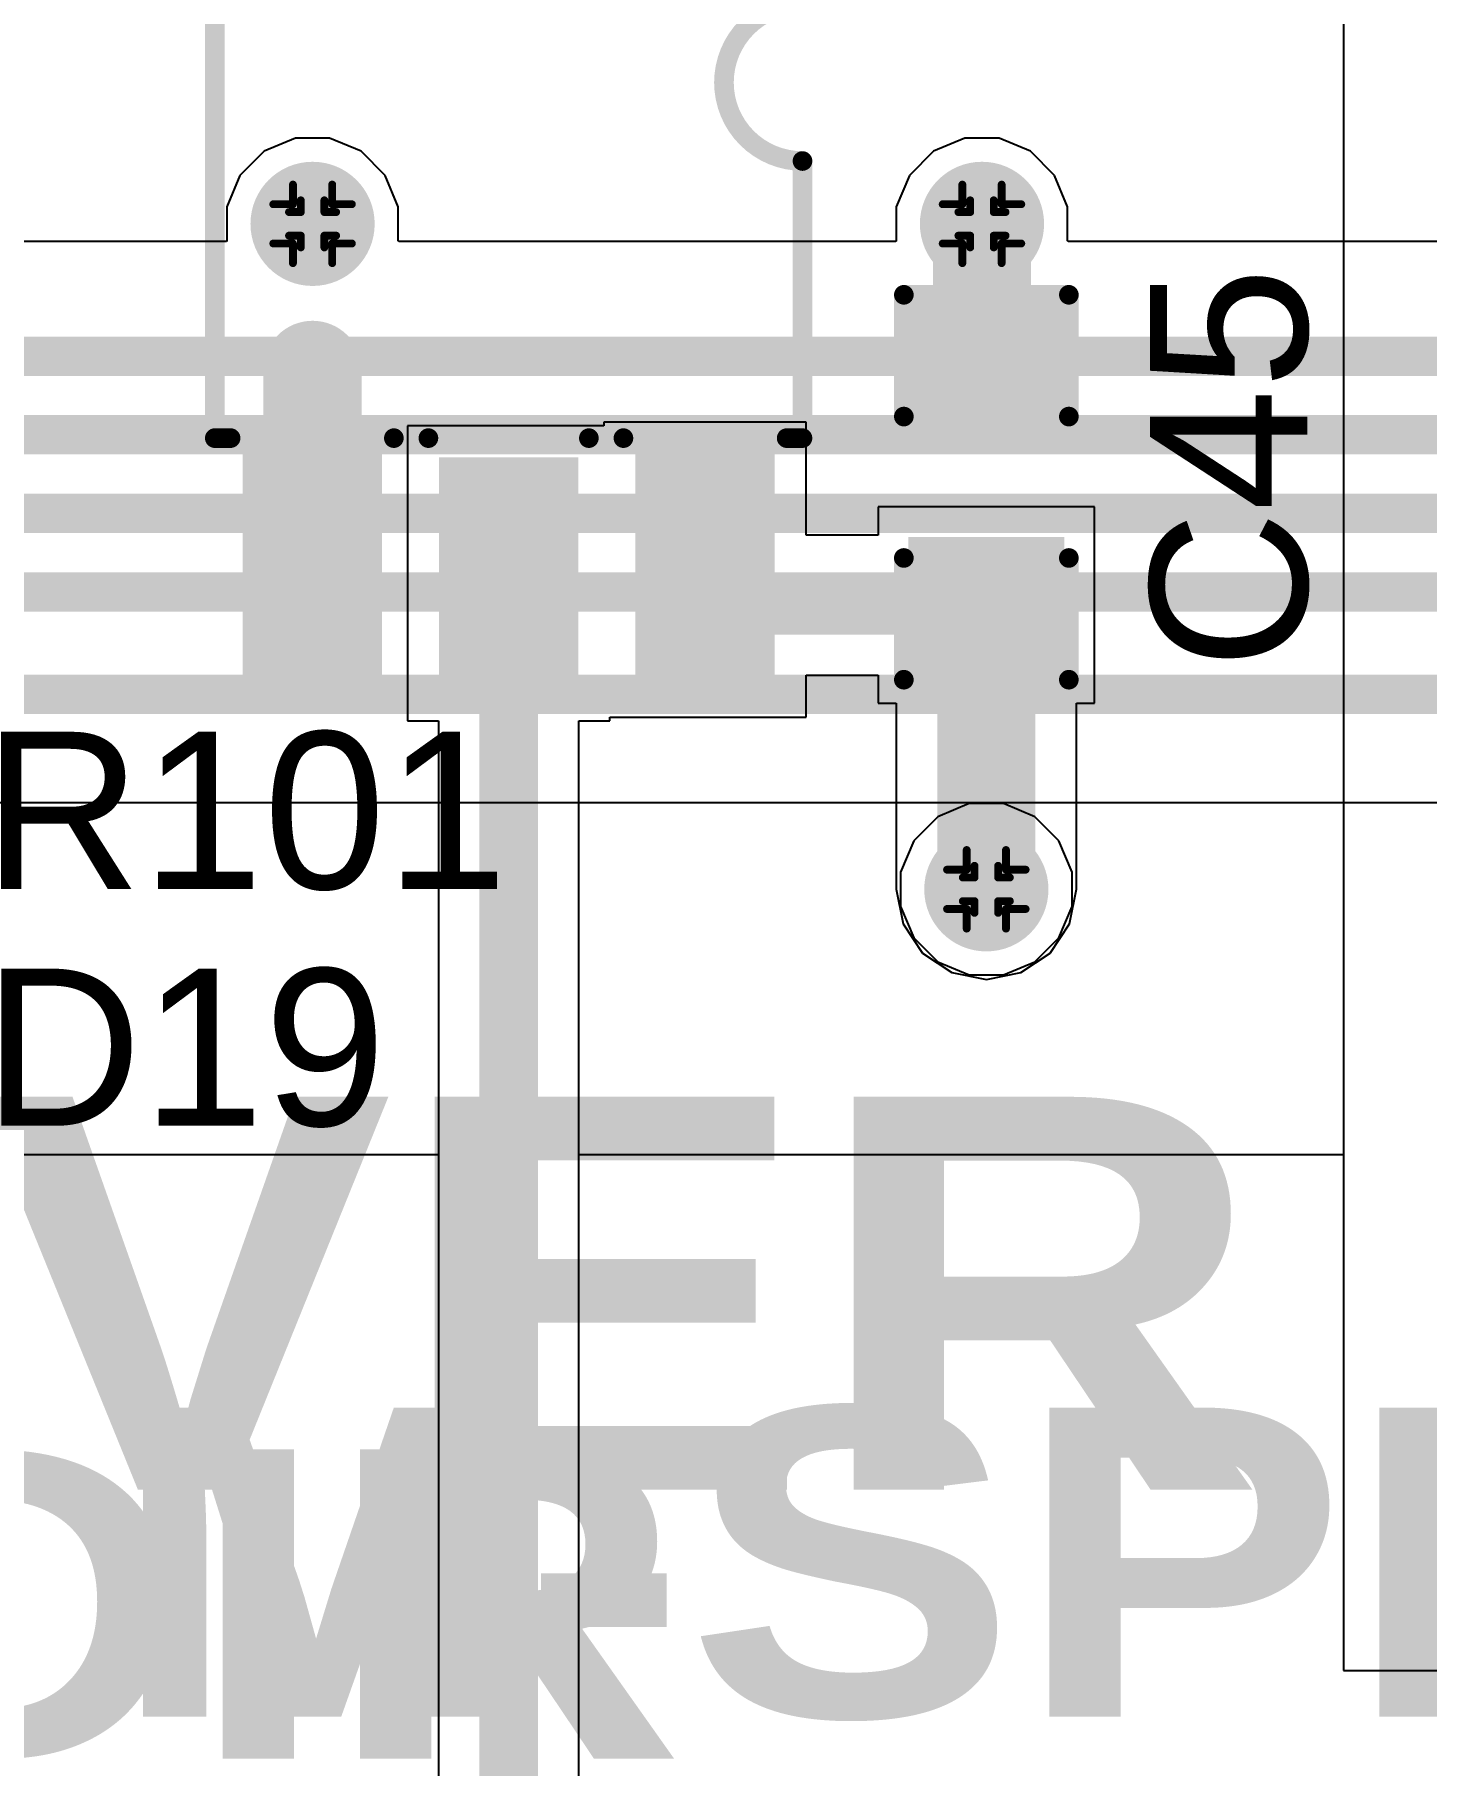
# Model space of a CAD drawing. Header units: inches. Extents: x -3 to 5259, y -3 to 5282.
# Drawn here: x 106.96 to 115.95, y 7.91 to 19.11 of the extents above; entities that cross this region are included whole.
import ezdxf

# ---------------------------------------------------------------- set-up
doc = ezdxf.new("R2010")
doc.units = ezdxf.units.IN
for name, color, linetype in [('Bottom Layer', 5, 'Continuous'), ('Bottom Solder', 6, 'Continuous'), ('Drill Drawing', 1, 'Continuous'), ('Layer 1', 16, 'Continuous'), ('Layer 2', 76, 'Continuous'), ('Top Layer', 1, 'Continuous'), ('Top Overlay', 2, 'Continuous'), ('Top Paste', 8, 'Continuous'), ('Top Solder', 216, 'Continuous'), ('Via Holes', 16, 'Continuous')]:
    doc.layers.add(name, color=color, linetype=linetype)
doc.styles.add('Arial', font='', dxfattribs={"height": 0.2})
doc.styles.add('Arial Black_Bold', font='', dxfattribs={"height": 0.2})
doc.styles.get('Arial').set_extended_font_data('Arial')
doc.styles.get('Arial Black_Bold').set_extended_font_data('Arial Black', bold=True)

# ---------------------------------------------------------------- blocks, each defined once
blk = doc.blocks.new('C___0603_1')
at = {"layer": 'Top Layer'}
for points in [[(-0.3809999999999999, 0.4445), (-0.3809999999999999, -0.4445), (-1.143, -0.4445), (-1.143, 0.4445)], [(1.143, 0.4445), (1.143, -0.4445), (0.3809999999999999, -0.4445), (0.3809999999999999, 0.4445)]]:
    blk.add_hatch(color=1, dxfattribs=at).paths.add_polyline_path(points)
at = {"layer": 'Top Paste'}
for points in [[(-0.3809999999999999, 0.4445), (-0.3809999999999999, -0.4445), (-1.143, -0.4445), (-1.143, 0.4445)], [(1.143, 0.4445), (1.143, -0.4445), (0.3809999999999999, -0.4445), (0.3809999999999999, 0.4445)]]:
    blk.add_hatch(color=8, dxfattribs=at).paths.add_polyline_path(points)
at = {"layer": 'Top Solder'}
for points in [[(-0.3210001199999999, 0.50449988), (-0.3210001199999999, -0.50449988), (-1.20299988, -0.50449988), (-1.20299988, 0.50449988)], [(1.20299988, 0.50449988), (1.20299988, -0.50449988), (0.3210001199999999, -0.50449988), (0.3210001199999999, 0.50449988)]]:
    blk.add_hatch(color=216, dxfattribs=at).paths.add_polyline_path(points)
at = {"layer": 'Top Overlay'}
for points in [[(-1.2446, 0.5334, 0.127, 0.127, 0), (-0.4571999999999999, 0.5334, 0.127, 0.127, 0)], [(-1.2446, 0.5334, 0.127, 0.127, 0), (-1.2446, -0.5334, 0.127, 0.127, 0)], [(0.4571999999999999, 0.5334, 0.127, 0.127, 0), (1.2446, 0.5334, 0.127, 0.127, 0)], [(1.2446, 0.5334, 0.127, 0.127, 0), (1.2446, -0.5334, 0.127, 0.127, 0)], [(-1.2446, -0.5334, 0.127, 0.127, 0), (-0.4571999999999999, -0.5334, 0.127, 0.127, 0)], [(0.4571999999999999, -0.5334, 0.127, 0.127, 0), (1.2446, -0.5334, 0.127, 0.127, 0)]]:
    blk.add_lwpolyline(points, format="xyseb", dxfattribs=at)
for points in [[(-1.27635, 0.5334, 0.0635, 0.0635, 1), (-1.21285, 0.5334, 0.0635, 0.0635, 1)], [(-1.27635, 0.5334, 0.0635, 0.0635, 1), (-1.21285, 0.5334, 0.0635, 0.0635, 1)], [(-0.4889499999999999, 0.5334, 0.0635, 0.0635, 1), (-0.42545, 0.5334, 0.0635, 0.0635, 1)], [(0.42545, 0.5334, 0.0635, 0.0635, 1), (0.4889499999999999, 0.5334, 0.0635, 0.0635, 1)], [(1.21285, 0.5334, 0.0635, 0.0635, 1), (1.27635, 0.5334, 0.0635, 0.0635, 1)], [(1.21285, 0.5334, 0.0635, 0.0635, 1), (1.27635, 0.5334, 0.0635, 0.0635, 1)], [(-1.27635, -0.5334, 0.0635, 0.0635, 1), (-1.21285, -0.5334, 0.0635, 0.0635, 1)], [(-1.27635, -0.5334, 0.0635, 0.0635, 1), (-1.21285, -0.5334, 0.0635, 0.0635, 1)], [(-0.4889499999999999, -0.5334, 0.0635, 0.0635, 1), (-0.42545, -0.5334, 0.0635, 0.0635, 1)], [(0.42545, -0.5334, 0.0635, 0.0635, 1), (0.4889499999999999, -0.5334, 0.0635, 0.0635, 1)], [(1.21285, -0.5334, 0.0635, 0.0635, 1), (1.27635, -0.5334, 0.0635, 0.0635, 1)], [(1.21285, -0.5334, 0.0635, 0.0635, 1), (1.27635, -0.5334, 0.0635, 0.0635, 1)]]:
    blk.add_lwpolyline(points, format="xyseb", close=True, dxfattribs=at)
blk = doc.blocks.new('SO_5_15')
at = {"layer": 'Top Layer'}
for points in [[(-3.84985641, 0.8699995299999999), (-3.84985641, 1.67000047), (-2.44985667, 1.67000047), (-2.44985667, 0.8699995300000001)], [(2.44985667, 0.8699995299999999), (2.44985667, 1.67000047), (3.84985641, 1.67000047), (3.84985641, 0.8699995300000001)], [(2.47499759, -0.4000004700000002), (2.47499759, 0.4000004699999998), (3.87499733, 0.4000004700000002), (3.87499733, -0.4000004699999998)], [(-3.87499987, -1.67000047), (-3.87499987, -0.8699995300000001), (-2.47500013, -0.8699995299999999), (-2.47500013, -1.67000047)], [(2.44985667, -1.67000047), (2.44985667, -0.8699995300000001), (3.84985641, -0.8699995299999999), (3.84985641, -1.67000047)]]:
    blk.add_hatch(color=1, dxfattribs=at).paths.add_polyline_path(points)
at = {"layer": 'Top Paste'}
for points in [[(-3.84985641, 0.8699995299999999), (-3.84985641, 1.67000047), (-2.44985667, 1.67000047), (-2.44985667, 0.8699995300000001)], [(2.44985667, 0.8699995299999999), (2.44985667, 1.67000047), (3.84985641, 1.67000047), (3.84985641, 0.8699995300000001)], [(2.47499759, -0.4000004700000002), (2.47499759, 0.4000004699999998), (3.87499733, 0.4000004700000002), (3.87499733, -0.4000004699999998)], [(-3.87499987, -1.67000047), (-3.87499987, -0.8699995300000001), (-2.47500013, -0.8699995299999999), (-2.47500013, -1.67000047)], [(2.44985667, -1.67000047), (2.44985667, -0.8699995300000001), (3.84985641, -0.8699995299999999), (3.84985641, -1.67000047)]]:
    blk.add_hatch(color=8, dxfattribs=at).paths.add_polyline_path(points)
at = {"layer": 'Top Solder'}
for points in [[(-3.900656409999999, 0.8191995299999998), (-3.900656409999999, 1.72080047), (-2.39905667, 1.72080047), (-2.39905667, 0.8191995300000001)], [(2.39905667, 0.8191995299999998), (2.39905667, 1.72080047), (3.900656409999999, 1.72080047), (3.900656409999999, 0.8191995300000001)], [(2.42419759, -0.4508004700000001), (2.42419759, 0.4508004699999998), (3.92579733, 0.4508004700000001), (3.92579733, -0.4508004699999998)], [(-3.92579987, -1.72080047), (-3.92579987, -0.8191995300000001), (-2.42420013, -0.8191995299999998), (-2.42420013, -1.72080047)], [(2.39905667, -1.72080047), (2.39905667, -0.8191995300000001), (3.900656409999999, -0.8191995299999998), (3.900656409999999, -1.72080047)]]:
    blk.add_hatch(color=216, dxfattribs=at).paths.add_polyline_path(points)
at = {"layer": 'Top Overlay'}
for points in [[(-2.29997, 1.797685, 0.127, 0.127, 0), (-2.29997, 1.8998692, 0.127, 0.127, 0)], [(-0.5079745999999999, 1.8998692, 0.127, 0.127, 0), (-2.29997, 1.8998692, 0.127, 0.127, 0)], [(0.508, 1.8998692, 0.127, 0.127, -1), (-0.507746, 1.8998184, 0.127, 0.127, 0)], [(2.2999954, 1.8998692, 0.127, 0.127, 0), (0.5080254, 1.8998692, 0.127, 0.127, 0)], [(2.2999954, 1.797685, 0.127, 0.127, 0), (2.2999954, 1.8998692, 0.127, 0.127, 0)], [(2.2999954, 1.797812, 0.127, 0.127, 0), (2.2999954, 1.8998692, 0.127, 0.127, 0)], [(-3.988054, 1.2954, 0.127, 0.127, 0), (-4.115054, 1.4224, 0.127, 0.127, 0)], [(-4.115054, 1.1684, 0.127, 0.127, 0), (-4.115054, 1.4224, 0.127, 0.127, 0)], [(-4.115054, 1.1684, 0.127, 0.127, 0), (-3.988054, 1.2954, 0.127, 0.127, 0)], [(-2.29997, -0.7421371999999999, 0.127, 0.127, 0), (-2.29997, 0.7421118, 0.127, 0.127, 0)], [(2.2999954, 0.5186426, 0.127, 0.127, 0), (2.2999954, 0.742188, 0.127, 0.127, 0)], [(2.2999954, -0.742188, 0.127, 0.127, 0), (2.2999954, -0.5188965999999999, 0.127, 0.127, 0)], [(-2.29997, -1.9000724, 0.127, 0.127, 0), (-2.29997, -1.798066, 0.127, 0.127, 0)], [(2.2999954, -1.9000724, 0.127, 0.127, 0), (2.2999954, -1.7978882, 0.127, 0.127, 0)], [(2.2999954, -1.9000724, 0.127, 0.127, 0), (-2.29997, -1.9000724, 0.127, 0.127, 0)]]:
    blk.add_lwpolyline(points, format="xyseb", dxfattribs=at)
for points in [[(-2.33172, 1.8998692, 0.0635, 0.0635, 1), (-2.26822, 1.8998692, 0.0635, 0.0635, 1)], [(-2.33172, 1.8998692, 0.0635, 0.0635, 1), (-2.26822, 1.8998692, 0.0635, 0.0635, 1)], [(-0.5397246, 1.8998692, 0.0635, 0.0635, 1), (-0.4762245999999999, 1.8998692, 0.0635, 0.0635, 1)], [(-0.539496, 1.8998184, 0.0635, 0.0635, 1), (-0.475996, 1.8998184, 0.0635, 0.0635, 1)], [(0.47625, 1.8998692, 0.0635, 0.0635, 1), (0.5397500000000001, 1.8998692, 0.0635, 0.0635, 1)], [(0.4762754, 1.8998692, 0.0635, 0.0635, 1), (0.5397753999999999, 1.8998692, 0.0635, 0.0635, 1)], [(2.2682454, 1.8998692, 0.0635, 0.0635, 1), (2.3317454, 1.8998692, 0.0635, 0.0635, 1)], [(2.2682454, 1.8998692, 0.0635, 0.0635, 1), (2.3317454, 1.8998692, 0.0635, 0.0635, 1)], [(2.2682454, 1.8998692, 0.0635, 0.0635, 1), (2.3317454, 1.8998692, 0.0635, 0.0635, 1)], [(-2.33172, 1.797685, 0.0635, 0.0635, 1), (-2.26822, 1.797685, 0.0635, 0.0635, 1)], [(2.2682454, 1.797812, 0.0635, 0.0635, 1), (2.3317454, 1.797812, 0.0635, 0.0635, 1)], [(2.2682454, 1.797685, 0.0635, 0.0635, 1), (2.3317454, 1.797685, 0.0635, 0.0635, 1)], [(-4.146803999999999, 1.4224, 0.0635, 0.0635, 1), (-4.083303999999999, 1.4224, 0.0635, 0.0635, 1)], [(-4.146803999999999, 1.4224, 0.0635, 0.0635, 1), (-4.083303999999999, 1.4224, 0.0635, 0.0635, 1)], [(-4.019804, 1.2954, 0.0635, 0.0635, 1), (-3.956304, 1.2954, 0.0635, 0.0635, 1)], [(-4.019804, 1.2954, 0.0635, 0.0635, 1), (-3.956304, 1.2954, 0.0635, 0.0635, 1)], [(-4.146803999999999, 1.1684, 0.0635, 0.0635, 1), (-4.083303999999999, 1.1684, 0.0635, 0.0635, 1)], [(-4.146803999999999, 1.1684, 0.0635, 0.0635, 1), (-4.083303999999999, 1.1684, 0.0635, 0.0635, 1)], [(-2.33172, 0.7421118, 0.0635, 0.0635, 1), (-2.26822, 0.7421118, 0.0635, 0.0635, 1)], [(2.2682454, 0.742188, 0.0635, 0.0635, 1), (2.3317454, 0.742188, 0.0635, 0.0635, 1)], [(2.2682454, 0.5186426, 0.0635, 0.0635, 1), (2.3317454, 0.5186426, 0.0635, 0.0635, 1)], [(2.2682454, -0.5188965999999999, 0.0635, 0.0635, 1), (2.3317454, -0.5188965999999999, 0.0635, 0.0635, 1)], [(-2.33172, -0.7421371999999999, 0.0635, 0.0635, 1), (-2.26822, -0.7421371999999999, 0.0635, 0.0635, 1)], [(2.2682454, -0.742188, 0.0635, 0.0635, 1), (2.3317454, -0.742188, 0.0635, 0.0635, 1)], [(-2.33172, -1.798066, 0.0635, 0.0635, 1), (-2.26822, -1.798066, 0.0635, 0.0635, 1)], [(2.2682454, -1.7978882, 0.0635, 0.0635, 1), (2.3317454, -1.7978882, 0.0635, 0.0635, 1)], [(-2.33172, -1.9000724, 0.0635, 0.0635, 1), (-2.26822, -1.9000724, 0.0635, 0.0635, 1)], [(-2.33172, -1.9000724, 0.0635, 0.0635, 1), (-2.26822, -1.9000724, 0.0635, 0.0635, 1)], [(2.2682454, -1.9000724, 0.0635, 0.0635, 1), (2.3317454, -1.9000724, 0.0635, 0.0635, 1)], [(2.2682454, -1.9000724, 0.0635, 0.0635, 1), (2.3317454, -1.9000724, 0.0635, 0.0635, 1)]]:
    blk.add_lwpolyline(points, format="xyseb", close=True, dxfattribs=at)

msp = doc.modelspace()

# ---------------------------------------------------------------- hatches: boundary and pattern name
at = {"layer": 'Bottom Layer'}
h = msp.add_hatch(color=5, dxfattribs=at)
edge = h.paths.add_edge_path()
edge.add_arc((108.7525257, 17.8816), 0.2999994, 0, 360)
h = msp.add_hatch(color=5, dxfattribs=at)
edge = h.paths.add_edge_path()
edge.add_arc((113.0808, 17.8816), 0.2999994, 0, 360)
h = msp.add_hatch(color=5, dxfattribs=at)
edge = h.paths.add_edge_path()
edge.add_arc((113.1089559, 13.57794338), 0.2999994, 0, 360)
at = {"layer": 'Bottom Solder'}
h = msp.add_hatch(color=6, dxfattribs=at)
edge = h.paths.add_edge_path()
edge.add_arc((108.7525257, 17.8816), 0.4015993999999999, 0, 360)
h = msp.add_hatch(color=6, dxfattribs=at)
edge = h.paths.add_edge_path()
edge.add_arc((113.0808, 17.8816), 0.4015993999999999, 0, 360)
h = msp.add_hatch(color=6, dxfattribs=at)
edge = h.paths.add_edge_path()
edge.add_arc((113.1089559, 13.57794338), 0.4015993999999999, 0, 360)
at = {"layer": 'Layer 1'}
h = msp.add_hatch(color=16, dxfattribs=at)
edge = h.paths.add_edge_path()
edge.add_arc((108.7525257, 17.8816), 0.2999994, 0, 360)
h = msp.add_hatch(color=16, dxfattribs=at)
edge = h.paths.add_edge_path()
edge.add_arc((113.0808, 17.8816), 0.2999994, 0, 360)
h = msp.add_hatch(color=16, dxfattribs=at)
edge = h.paths.add_edge_path()
edge.add_arc((113.1089559, 13.57794338), 0.2999994, 0, 360)
at = {"layer": 'Layer 2'}
h = msp.add_hatch(color=76, dxfattribs=at)
edge = h.paths.add_edge_path()
edge.add_arc((108.7525257, 17.8816), 0.2999994, 0, 360)
h = msp.add_hatch(color=76, dxfattribs=at)
edge = h.paths.add_edge_path()
edge.add_arc((113.0808, 17.8816), 0.2999994, 0, 360)
h = msp.add_hatch(color=76, dxfattribs=at)
edge = h.paths.add_edge_path()
edge.add_arc((113.1089559, 13.57794338), 0.2999994, 0, 360)
at = {"layer": 'Top Layer'}
h = msp.add_hatch(color=1, dxfattribs=at)
edge = h.paths.add_edge_path()
edge.add_arc((108.7525257, 17.8816), 0.2999994, 0, 360)
h = msp.add_hatch(color=1, dxfattribs=at)
edge = h.paths.add_edge_path()
edge.add_arc((113.0808, 17.8816), 0.2999994, 0, 360)
h = msp.add_hatch(color=1, dxfattribs=at)
edge = h.paths.add_edge_path()
edge.add_arc((113.1089559, 13.57794338), 0.2999994, 0, 360)
at = {"layer": 'Top Solder'}
h = msp.add_hatch(color=216, dxfattribs=at)
edge = h.paths.add_edge_path()
edge.add_arc((108.7525257, 17.8816), 0.4015993999999999, 0, 360)
h = msp.add_hatch(color=216, dxfattribs=at)
edge = h.paths.add_edge_path()
edge.add_arc((113.0808, 17.8816), 0.4015993999999999, 0, 360)
h = msp.add_hatch(color=216, dxfattribs=at)
edge = h.paths.add_edge_path()
edge.add_arc((113.1089559, 13.57794338), 0.4015993999999999, 0, 360)
at = {"layer": 'Via Holes'}
h = msp.add_hatch(color=7, dxfattribs=at)
edge = h.paths.add_edge_path()
edge.add_arc((108.7525257, 17.8816), 0.1499997, 0, 360)
h = msp.add_hatch(color=7, dxfattribs=at)
edge = h.paths.add_edge_path()
edge.add_arc((113.0808, 17.8816), 0.1499997, 0, 360)
h = msp.add_hatch(color=7, dxfattribs=at)
edge = h.paths.add_edge_path()
edge.add_arc((113.1089559, 13.57794338), 0.1499997, 0, 360)

# ---------------------------------------------------------------- linework, layer by layer
at = {"layer": 'Bottom Layer'}
for p, q in [((112.998758, 14.13194278), (112.79514144, 14.04760208)), ((112.998758, 14.13194278), (112.79514144, 14.04760208)), ((113.2191538, 14.13194278), (112.998758, 14.13194278)), ((113.2191538, 14.13194278), (112.998758, 14.13194278)), ((113.42277036, 14.04760208), (113.2191538, 14.13194278)), ((113.42277036, 14.04760208), (113.2191538, 14.13194278)), ((112.79514144, 14.04760208), (112.6392972, 13.89175784)), ((112.79514144, 14.04760208), (112.6392972, 13.89175784)), ((113.5786146, 13.89175784), (113.42277036, 14.04760208)), ((113.5786146, 13.89175784), (113.42277036, 14.04760208)), ((112.6392972, 13.89175784), (112.5549565, 13.68814128)), ((112.6392972, 13.89175784), (112.5549565, 13.68814128)), ((113.6629553, 13.68814128), (113.5786146, 13.89175784)), ((113.6629553, 13.68814128), (113.5786146, 13.89175784)), ((112.5549565, 13.68814128), (112.5549565, 13.46774548)), ((112.5549565, 13.68814128), (112.5549565, 13.46774548)), ((113.6629553, 13.46774548), (113.6629553, 13.68814128)), ((113.6629553, 13.46774548), (113.6629553, 13.68814128)), ((112.5549565, 13.46774548), (112.6392972, 13.26412892)), ((112.5549565, 13.46774548), (112.6392972, 13.26412892)), ((113.5786146, 13.26412892), (113.6629553, 13.46774548)), ((113.5786146, 13.26412892), (113.6629553, 13.46774548)), ((112.6392972, 13.26412892), (112.79514144, 13.10828468)), ((112.6392972, 13.26412892), (112.79514144, 13.10828468)), ((113.42277036, 13.10828468), (113.5786146, 13.26412892)), ((113.42277036, 13.10828468), (113.5786146, 13.26412892)), ((112.79514144, 13.10828468), (112.998758, 13.02394398)), ((112.79514144, 13.10828468), (112.998758, 13.02394398)), ((113.2191538, 13.02394398), (113.42277036, 13.10828468)), ((113.2191538, 13.02394398), (113.42277036, 13.10828468)), ((112.998758, 13.02394398), (113.2191538, 13.02394398)), ((112.998758, 13.02394398), (113.2191538, 13.02394398))]:
    msp.add_line(p, q, dxfattribs=at)
at = {"layer": 'Drill Drawing'}
for points in [[(108.6255257, 18.0086, 0.0508, 0.0508, 0), (108.6255257, 18.1356, 0.0508, 0.0508, 0)], [(108.6255257, 18.1356, 0.0508, 0.0508, 0), (108.8795257, 18.1356, 0.0508, 0.0508, 0)], [(108.8795257, 18.0086, 0.0508, 0.0508, 0), (108.8795257, 18.1356, 0.0508, 0.0508, 0)], [(112.9538, 18.0086, 0.0508, 0.0508, 0), (112.9538, 18.1356, 0.0508, 0.0508, 0)], [(112.9538, 18.1356, 0.0508, 0.0508, 0), (113.2078, 18.1356, 0.0508, 0.0508, 0)], [(113.2078, 18.0086, 0.0508, 0.0508, 0), (113.2078, 18.1356, 0.0508, 0.0508, 0)], [(108.4985257, 17.7546, 0.0508, 0.0508, 0), (108.4985257, 18.0086, 0.0508, 0.0508, 0)], [(108.4985257, 18.0086, 0.0508, 0.0508, 0), (108.6255257, 18.0086, 0.0508, 0.0508, 0)], [(108.6763257, 17.9578, 0.0508, 0.0508, 0), (108.6763257, 18.034, 0.0508, 0.0508, 0)], [(108.6763257, 18.034, 0.0508, 0.0508, 0), (108.8287257, 18.034, 0.0508, 0.0508, 0)], [(108.8287257, 17.9578, 0.0508, 0.0508, 0), (108.8287257, 18.034, 0.0508, 0.0508, 0)], [(108.8795257, 18.0086, 0.0508, 0.0508, 0), (109.0065257, 18.0086, 0.0508, 0.0508, 0)], [(109.0065257, 17.7546, 0.0508, 0.0508, 0), (109.0065257, 18.0086, 0.0508, 0.0508, 0)], [(112.8268, 17.7546, 0.0508, 0.0508, 0), (112.8268, 18.0086, 0.0508, 0.0508, 0)], [(112.8268, 18.0086, 0.0508, 0.0508, 0), (112.9538, 18.0086, 0.0508, 0.0508, 0)], [(113.0046, 17.9578, 0.0508, 0.0508, 0), (113.0046, 18.034, 0.0508, 0.0508, 0)], [(113.0046, 18.034, 0.0508, 0.0508, 0), (113.157, 18.034, 0.0508, 0.0508, 0)], [(113.157, 17.9578, 0.0508, 0.0508, 0), (113.157, 18.034, 0.0508, 0.0508, 0)], [(113.2078, 18.0086, 0.0508, 0.0508, 0), (113.3348, 18.0086, 0.0508, 0.0508, 0)], [(113.3348, 17.7546, 0.0508, 0.0508, 0), (113.3348, 18.0086, 0.0508, 0.0508, 0)], [(108.6001257, 17.8054, 0.0508, 0.0508, 0), (108.6001257, 17.9578, 0.0508, 0.0508, 0)], [(108.6001257, 17.9578, 0.0508, 0.0508, 0), (108.6763257, 17.9578, 0.0508, 0.0508, 0)], [(108.8287257, 17.9578, 0.0508, 0.0508, 0), (108.9049257, 17.9578, 0.0508, 0.0508, 0)], [(108.9049257, 17.8054, 0.0508, 0.0508, 0), (108.9049257, 17.9578, 0.0508, 0.0508, 0)], [(112.9284, 17.8054, 0.0508, 0.0508, 0), (112.9284, 17.9578, 0.0508, 0.0508, 0)], [(112.9284, 17.9578, 0.0508, 0.0508, 0), (113.0046, 17.9578, 0.0508, 0.0508, 0)], [(113.157, 17.9578, 0.0508, 0.0508, 0), (113.2332, 17.9578, 0.0508, 0.0508, 0)], [(113.2332, 17.8054, 0.0508, 0.0508, 0), (113.2332, 17.9578, 0.0508, 0.0508, 0)], [(108.6001257, 17.8054, 0.0508, 0.0508, 0), (108.6763257, 17.8054, 0.0508, 0.0508, 0)], [(108.6763257, 17.7292, 0.0508, 0.0508, 0), (108.6763257, 17.8054, 0.0508, 0.0508, 0)], [(108.8287257, 17.8054, 0.0508, 0.0508, 0), (108.9049257, 17.8054, 0.0508, 0.0508, 0)], [(108.8287257, 17.7292, 0.0508, 0.0508, 0), (108.8287257, 17.8054, 0.0508, 0.0508, 0)], [(112.9284, 17.8054, 0.0508, 0.0508, 0), (113.0046, 17.8054, 0.0508, 0.0508, 0)], [(113.0046, 17.7292, 0.0508, 0.0508, 0), (113.0046, 17.8054, 0.0508, 0.0508, 0)], [(113.157, 17.8054, 0.0508, 0.0508, 0), (113.2332, 17.8054, 0.0508, 0.0508, 0)], [(113.157, 17.7292, 0.0508, 0.0508, 0), (113.157, 17.8054, 0.0508, 0.0508, 0)], [(108.4985257, 17.7546, 0.0508, 0.0508, 0), (108.6255257, 17.7546, 0.0508, 0.0508, 0)], [(108.6255257, 17.6276, 0.0508, 0.0508, 0), (108.6255257, 17.7546, 0.0508, 0.0508, 0)], [(108.6763257, 17.7292, 0.0508, 0.0508, 0), (108.8287257, 17.7292, 0.0508, 0.0508, 0)], [(108.8795257, 17.7546, 0.0508, 0.0508, 0), (109.0065257, 17.7546, 0.0508, 0.0508, 0)], [(108.8795257, 17.6276, 0.0508, 0.0508, 0), (108.8795257, 17.7546, 0.0508, 0.0508, 0)], [(112.8268, 17.7546, 0.0508, 0.0508, 0), (112.9538, 17.7546, 0.0508, 0.0508, 0)], [(112.9538, 17.6276, 0.0508, 0.0508, 0), (112.9538, 17.7546, 0.0508, 0.0508, 0)], [(113.0046, 17.7292, 0.0508, 0.0508, 0), (113.157, 17.7292, 0.0508, 0.0508, 0)], [(113.2078, 17.7546, 0.0508, 0.0508, 0), (113.3348, 17.7546, 0.0508, 0.0508, 0)], [(113.2078, 17.6276, 0.0508, 0.0508, 0), (113.2078, 17.7546, 0.0508, 0.0508, 0)], [(108.6255257, 17.6276, 0.0508, 0.0508, 0), (108.8795257, 17.6276, 0.0508, 0.0508, 0)], [(112.9538, 17.6276, 0.0508, 0.0508, 0), (113.2078, 17.6276, 0.0508, 0.0508, 0)], [(112.9819559, 13.70494338, 0.0508, 0.0508, 0), (112.9819559, 13.83194338, 0.0508, 0.0508, 0)], [(112.9819559, 13.83194338, 0.0508, 0.0508, 0), (113.2359559, 13.83194338, 0.0508, 0.0508, 0)], [(113.2359559, 13.70494338, 0.0508, 0.0508, 0), (113.2359559, 13.83194338, 0.0508, 0.0508, 0)], [(112.8549559, 13.45094338, 0.0508, 0.0508, 0), (112.8549559, 13.70494338, 0.0508, 0.0508, 0)], [(112.8549559, 13.70494338, 0.0508, 0.0508, 0), (112.9819559, 13.70494338, 0.0508, 0.0508, 0)], [(112.9565559, 13.50174338, 0.0508, 0.0508, 0), (112.9565559, 13.65414338, 0.0508, 0.0508, 0)], [(112.9565559, 13.65414338, 0.0508, 0.0508, 0), (113.0327559, 13.65414338, 0.0508, 0.0508, 0)], [(113.0327559, 13.65414338, 0.0508, 0.0508, 0), (113.0327559, 13.73034338, 0.0508, 0.0508, 0)], [(113.0327559, 13.73034338, 0.0508, 0.0508, 0), (113.1851559, 13.73034338, 0.0508, 0.0508, 0)], [(113.1851559, 13.65414338, 0.0508, 0.0508, 0), (113.1851559, 13.73034338, 0.0508, 0.0508, 0)], [(113.1851559, 13.65414338, 0.0508, 0.0508, 0), (113.2613559, 13.65414338, 0.0508, 0.0508, 0)], [(113.2359559, 13.70494338, 0.0508, 0.0508, 0), (113.3629559, 13.70494338, 0.0508, 0.0508, 0)], [(113.2613559, 13.50174338, 0.0508, 0.0508, 0), (113.2613559, 13.65414338, 0.0508, 0.0508, 0)], [(113.3629559, 13.45094338, 0.0508, 0.0508, 0), (113.3629559, 13.70494338, 0.0508, 0.0508, 0)], [(112.8549559, 13.45094338, 0.0508, 0.0508, 0), (112.9819559, 13.45094338, 0.0508, 0.0508, 0)], [(112.9565559, 13.50174338, 0.0508, 0.0508, 0), (113.0327559, 13.50174338, 0.0508, 0.0508, 0)], [(112.9819559, 13.32394338, 0.0508, 0.0508, 0), (112.9819559, 13.45094338, 0.0508, 0.0508, 0)], [(113.0327559, 13.42554338, 0.0508, 0.0508, 0), (113.0327559, 13.50174338, 0.0508, 0.0508, 0)], [(113.0327559, 13.42554338, 0.0508, 0.0508, 0), (113.1851559, 13.42554338, 0.0508, 0.0508, 0)], [(113.1851559, 13.50174338, 0.0508, 0.0508, 0), (113.2613559, 13.50174338, 0.0508, 0.0508, 0)], [(113.1851559, 13.42554338, 0.0508, 0.0508, 0), (113.1851559, 13.50174338, 0.0508, 0.0508, 0)], [(113.2359559, 13.45094338, 0.0508, 0.0508, 0), (113.3629559, 13.45094338, 0.0508, 0.0508, 0)], [(113.2359559, 13.32394338, 0.0508, 0.0508, 0), (113.2359559, 13.45094338, 0.0508, 0.0508, 0)], [(112.9819559, 13.32394338, 0.0508, 0.0508, 0), (113.2359559, 13.32394338, 0.0508, 0.0508, 0)]]:
    msp.add_lwpolyline(points, format="xyseb", dxfattribs=at)
for points in [[(108.6128257, 18.1356, 0.0254, 0.0254, 1), (108.6382257, 18.1356, 0.0254, 0.0254, 1)], [(108.6128257, 18.1356, 0.0254, 0.0254, 1), (108.6382257, 18.1356, 0.0254, 0.0254, 1)], [(108.8668257, 18.1356, 0.0254, 0.0254, 1), (108.8922257, 18.1356, 0.0254, 0.0254, 1)], [(108.8668257, 18.1356, 0.0254, 0.0254, 1), (108.8922257, 18.1356, 0.0254, 0.0254, 1)], [(112.9411, 18.1356, 0.0254, 0.0254, 1), (112.9665, 18.1356, 0.0254, 0.0254, 1)], [(112.9411, 18.1356, 0.0254, 0.0254, 1), (112.9665, 18.1356, 0.0254, 0.0254, 1)], [(113.1951, 18.1356, 0.0254, 0.0254, 1), (113.2205, 18.1356, 0.0254, 0.0254, 1)], [(113.1951, 18.1356, 0.0254, 0.0254, 1), (113.2205, 18.1356, 0.0254, 0.0254, 1)], [(108.4858257, 18.0086, 0.0254, 0.0254, 1), (108.5112257, 18.0086, 0.0254, 0.0254, 1)], [(108.4858257, 18.0086, 0.0254, 0.0254, 1), (108.5112257, 18.0086, 0.0254, 0.0254, 1)], [(108.6128257, 18.0086, 0.0254, 0.0254, 1), (108.6382257, 18.0086, 0.0254, 0.0254, 1)], [(108.6128257, 18.0086, 0.0254, 0.0254, 1), (108.6382257, 18.0086, 0.0254, 0.0254, 1)], [(108.6636257, 18.034, 0.0254, 0.0254, 1), (108.6890257, 18.034, 0.0254, 0.0254, 1)], [(108.6636257, 18.034, 0.0254, 0.0254, 1), (108.6890257, 18.034, 0.0254, 0.0254, 1)], [(108.8160257, 18.034, 0.0254, 0.0254, 1), (108.8414257, 18.034, 0.0254, 0.0254, 1)], [(108.8160257, 18.034, 0.0254, 0.0254, 1), (108.8414257, 18.034, 0.0254, 0.0254, 1)], [(108.8668257, 18.0086, 0.0254, 0.0254, 1), (108.8922257, 18.0086, 0.0254, 0.0254, 1)], [(108.8668257, 18.0086, 0.0254, 0.0254, 1), (108.8922257, 18.0086, 0.0254, 0.0254, 1)], [(108.9938257, 18.0086, 0.0254, 0.0254, 1), (109.0192257, 18.0086, 0.0254, 0.0254, 1)], [(108.9938257, 18.0086, 0.0254, 0.0254, 1), (109.0192257, 18.0086, 0.0254, 0.0254, 1)], [(112.8141, 18.0086, 0.0254, 0.0254, 1), (112.8395, 18.0086, 0.0254, 0.0254, 1)], [(112.8141, 18.0086, 0.0254, 0.0254, 1), (112.8395, 18.0086, 0.0254, 0.0254, 1)], [(112.9411, 18.0086, 0.0254, 0.0254, 1), (112.9665, 18.0086, 0.0254, 0.0254, 1)], [(112.9411, 18.0086, 0.0254, 0.0254, 1), (112.9665, 18.0086, 0.0254, 0.0254, 1)], [(112.9919, 18.034, 0.0254, 0.0254, 1), (113.0173, 18.034, 0.0254, 0.0254, 1)], [(112.9919, 18.034, 0.0254, 0.0254, 1), (113.0173, 18.034, 0.0254, 0.0254, 1)], [(113.1443, 18.034, 0.0254, 0.0254, 1), (113.1697, 18.034, 0.0254, 0.0254, 1)], [(113.1443, 18.034, 0.0254, 0.0254, 1), (113.1697, 18.034, 0.0254, 0.0254, 1)], [(113.1951, 18.0086, 0.0254, 0.0254, 1), (113.2205, 18.0086, 0.0254, 0.0254, 1)], [(113.1951, 18.0086, 0.0254, 0.0254, 1), (113.2205, 18.0086, 0.0254, 0.0254, 1)], [(113.3221, 18.0086, 0.0254, 0.0254, 1), (113.3475, 18.0086, 0.0254, 0.0254, 1)], [(113.3221, 18.0086, 0.0254, 0.0254, 1), (113.3475, 18.0086, 0.0254, 0.0254, 1)], [(108.5874257, 17.9578, 0.0254, 0.0254, 1), (108.6128257, 17.9578, 0.0254, 0.0254, 1)], [(108.5874257, 17.9578, 0.0254, 0.0254, 1), (108.6128257, 17.9578, 0.0254, 0.0254, 1)], [(108.6636257, 17.9578, 0.0254, 0.0254, 1), (108.6890257, 17.9578, 0.0254, 0.0254, 1)], [(108.6636257, 17.9578, 0.0254, 0.0254, 1), (108.6890257, 17.9578, 0.0254, 0.0254, 1)], [(108.8160257, 17.9578, 0.0254, 0.0254, 1), (108.8414257, 17.9578, 0.0254, 0.0254, 1)], [(108.8160257, 17.9578, 0.0254, 0.0254, 1), (108.8414257, 17.9578, 0.0254, 0.0254, 1)], [(108.8922257, 17.9578, 0.0254, 0.0254, 1), (108.9176257, 17.9578, 0.0254, 0.0254, 1)], [(108.8922257, 17.9578, 0.0254, 0.0254, 1), (108.9176257, 17.9578, 0.0254, 0.0254, 1)], [(112.9157, 17.9578, 0.0254, 0.0254, 1), (112.9411, 17.9578, 0.0254, 0.0254, 1)], [(112.9157, 17.9578, 0.0254, 0.0254, 1), (112.9411, 17.9578, 0.0254, 0.0254, 1)], [(112.9919, 17.9578, 0.0254, 0.0254, 1), (113.0173, 17.9578, 0.0254, 0.0254, 1)], [(112.9919, 17.9578, 0.0254, 0.0254, 1), (113.0173, 17.9578, 0.0254, 0.0254, 1)], [(113.1443, 17.9578, 0.0254, 0.0254, 1), (113.1697, 17.9578, 0.0254, 0.0254, 1)], [(113.1443, 17.9578, 0.0254, 0.0254, 1), (113.1697, 17.9578, 0.0254, 0.0254, 1)], [(113.2205, 17.9578, 0.0254, 0.0254, 1), (113.2459, 17.9578, 0.0254, 0.0254, 1)], [(113.2205, 17.9578, 0.0254, 0.0254, 1), (113.2459, 17.9578, 0.0254, 0.0254, 1)], [(108.5874257, 17.8054, 0.0254, 0.0254, 1), (108.6128257, 17.8054, 0.0254, 0.0254, 1)], [(108.5874257, 17.8054, 0.0254, 0.0254, 1), (108.6128257, 17.8054, 0.0254, 0.0254, 1)], [(108.6636257, 17.8054, 0.0254, 0.0254, 1), (108.6890257, 17.8054, 0.0254, 0.0254, 1)], [(108.6636257, 17.8054, 0.0254, 0.0254, 1), (108.6890257, 17.8054, 0.0254, 0.0254, 1)], [(108.8160257, 17.8054, 0.0254, 0.0254, 1), (108.8414257, 17.8054, 0.0254, 0.0254, 1)], [(108.8160257, 17.8054, 0.0254, 0.0254, 1), (108.8414257, 17.8054, 0.0254, 0.0254, 1)], [(108.8922257, 17.8054, 0.0254, 0.0254, 1), (108.9176257, 17.8054, 0.0254, 0.0254, 1)], [(108.8922257, 17.8054, 0.0254, 0.0254, 1), (108.9176257, 17.8054, 0.0254, 0.0254, 1)], [(112.9157, 17.8054, 0.0254, 0.0254, 1), (112.9411, 17.8054, 0.0254, 0.0254, 1)], [(112.9157, 17.8054, 0.0254, 0.0254, 1), (112.9411, 17.8054, 0.0254, 0.0254, 1)], [(112.9919, 17.8054, 0.0254, 0.0254, 1), (113.0173, 17.8054, 0.0254, 0.0254, 1)], [(112.9919, 17.8054, 0.0254, 0.0254, 1), (113.0173, 17.8054, 0.0254, 0.0254, 1)], [(113.1443, 17.8054, 0.0254, 0.0254, 1), (113.1697, 17.8054, 0.0254, 0.0254, 1)], [(113.1443, 17.8054, 0.0254, 0.0254, 1), (113.1697, 17.8054, 0.0254, 0.0254, 1)], [(113.2205, 17.8054, 0.0254, 0.0254, 1), (113.2459, 17.8054, 0.0254, 0.0254, 1)], [(113.2205, 17.8054, 0.0254, 0.0254, 1), (113.2459, 17.8054, 0.0254, 0.0254, 1)], [(108.4858257, 17.7546, 0.0254, 0.0254, 1), (108.5112257, 17.7546, 0.0254, 0.0254, 1)], [(108.4858257, 17.7546, 0.0254, 0.0254, 1), (108.5112257, 17.7546, 0.0254, 0.0254, 1)], [(108.6128257, 17.7546, 0.0254, 0.0254, 1), (108.6382257, 17.7546, 0.0254, 0.0254, 1)], [(108.6128257, 17.7546, 0.0254, 0.0254, 1), (108.6382257, 17.7546, 0.0254, 0.0254, 1)], [(108.6636257, 17.7292, 0.0254, 0.0254, 1), (108.6890257, 17.7292, 0.0254, 0.0254, 1)], [(108.6636257, 17.7292, 0.0254, 0.0254, 1), (108.6890257, 17.7292, 0.0254, 0.0254, 1)], [(108.8160257, 17.7292, 0.0254, 0.0254, 1), (108.8414257, 17.7292, 0.0254, 0.0254, 1)], [(108.8160257, 17.7292, 0.0254, 0.0254, 1), (108.8414257, 17.7292, 0.0254, 0.0254, 1)], [(108.8668257, 17.7546, 0.0254, 0.0254, 1), (108.8922257, 17.7546, 0.0254, 0.0254, 1)], [(108.8668257, 17.7546, 0.0254, 0.0254, 1), (108.8922257, 17.7546, 0.0254, 0.0254, 1)], [(108.9938257, 17.7546, 0.0254, 0.0254, 1), (109.0192257, 17.7546, 0.0254, 0.0254, 1)], [(108.9938257, 17.7546, 0.0254, 0.0254, 1), (109.0192257, 17.7546, 0.0254, 0.0254, 1)], [(112.8141, 17.7546, 0.0254, 0.0254, 1), (112.8395, 17.7546, 0.0254, 0.0254, 1)], [(112.8141, 17.7546, 0.0254, 0.0254, 1), (112.8395, 17.7546, 0.0254, 0.0254, 1)], [(112.9411, 17.7546, 0.0254, 0.0254, 1), (112.9665, 17.7546, 0.0254, 0.0254, 1)], [(112.9411, 17.7546, 0.0254, 0.0254, 1), (112.9665, 17.7546, 0.0254, 0.0254, 1)], [(112.9919, 17.7292, 0.0254, 0.0254, 1), (113.0173, 17.7292, 0.0254, 0.0254, 1)], [(112.9919, 17.7292, 0.0254, 0.0254, 1), (113.0173, 17.7292, 0.0254, 0.0254, 1)], [(113.1443, 17.7292, 0.0254, 0.0254, 1), (113.1697, 17.7292, 0.0254, 0.0254, 1)], [(113.1443, 17.7292, 0.0254, 0.0254, 1), (113.1697, 17.7292, 0.0254, 0.0254, 1)], [(113.1951, 17.7546, 0.0254, 0.0254, 1), (113.2205, 17.7546, 0.0254, 0.0254, 1)], [(113.1951, 17.7546, 0.0254, 0.0254, 1), (113.2205, 17.7546, 0.0254, 0.0254, 1)], [(113.3221, 17.7546, 0.0254, 0.0254, 1), (113.3475, 17.7546, 0.0254, 0.0254, 1)], [(113.3221, 17.7546, 0.0254, 0.0254, 1), (113.3475, 17.7546, 0.0254, 0.0254, 1)], [(108.6128257, 17.6276, 0.0254, 0.0254, 1), (108.6382257, 17.6276, 0.0254, 0.0254, 1)], [(108.6128257, 17.6276, 0.0254, 0.0254, 1), (108.6382257, 17.6276, 0.0254, 0.0254, 1)], [(108.8668257, 17.6276, 0.0254, 0.0254, 1), (108.8922257, 17.6276, 0.0254, 0.0254, 1)], [(108.8668257, 17.6276, 0.0254, 0.0254, 1), (108.8922257, 17.6276, 0.0254, 0.0254, 1)], [(112.9411, 17.6276, 0.0254, 0.0254, 1), (112.9665, 17.6276, 0.0254, 0.0254, 1)], [(112.9411, 17.6276, 0.0254, 0.0254, 1), (112.9665, 17.6276, 0.0254, 0.0254, 1)], [(113.1951, 17.6276, 0.0254, 0.0254, 1), (113.2205, 17.6276, 0.0254, 0.0254, 1)], [(113.1951, 17.6276, 0.0254, 0.0254, 1), (113.2205, 17.6276, 0.0254, 0.0254, 1)], [(112.9692559, 13.83194338, 0.0254, 0.0254, 1), (112.9946559, 13.83194338, 0.0254, 0.0254, 1)], [(112.9692559, 13.83194338, 0.0254, 0.0254, 1), (112.9946559, 13.83194338, 0.0254, 0.0254, 1)], [(113.2232559, 13.83194338, 0.0254, 0.0254, 1), (113.2486559, 13.83194338, 0.0254, 0.0254, 1)], [(113.2232559, 13.83194338, 0.0254, 0.0254, 1), (113.2486559, 13.83194338, 0.0254, 0.0254, 1)], [(112.8422559, 13.70494338, 0.0254, 0.0254, 1), (112.8676559, 13.70494338, 0.0254, 0.0254, 1)], [(112.8422559, 13.70494338, 0.0254, 0.0254, 1), (112.8676559, 13.70494338, 0.0254, 0.0254, 1)], [(112.9438559, 13.65414338, 0.0254, 0.0254, 1), (112.9692559, 13.65414338, 0.0254, 0.0254, 1)], [(112.9438559, 13.65414338, 0.0254, 0.0254, 1), (112.9692559, 13.65414338, 0.0254, 0.0254, 1)], [(112.9692559, 13.70494338, 0.0254, 0.0254, 1), (112.9946559, 13.70494338, 0.0254, 0.0254, 1)], [(112.9692559, 13.70494338, 0.0254, 0.0254, 1), (112.9946559, 13.70494338, 0.0254, 0.0254, 1)], [(113.0200559, 13.73034338, 0.0254, 0.0254, 1), (113.0454559, 13.73034338, 0.0254, 0.0254, 1)], [(113.0200559, 13.73034338, 0.0254, 0.0254, 1), (113.0454559, 13.73034338, 0.0254, 0.0254, 1)], [(113.0200559, 13.65414338, 0.0254, 0.0254, 1), (113.0454559, 13.65414338, 0.0254, 0.0254, 1)], [(113.0200559, 13.65414338, 0.0254, 0.0254, 1), (113.0454559, 13.65414338, 0.0254, 0.0254, 1)], [(113.1724559, 13.73034338, 0.0254, 0.0254, 1), (113.1978559, 13.73034338, 0.0254, 0.0254, 1)], [(113.1724559, 13.73034338, 0.0254, 0.0254, 1), (113.1978559, 13.73034338, 0.0254, 0.0254, 1)], [(113.1724559, 13.65414338, 0.0254, 0.0254, 1), (113.1978559, 13.65414338, 0.0254, 0.0254, 1)], [(113.1724559, 13.65414338, 0.0254, 0.0254, 1), (113.1978559, 13.65414338, 0.0254, 0.0254, 1)], [(113.2232559, 13.70494338, 0.0254, 0.0254, 1), (113.2486559, 13.70494338, 0.0254, 0.0254, 1)], [(113.2232559, 13.70494338, 0.0254, 0.0254, 1), (113.2486559, 13.70494338, 0.0254, 0.0254, 1)], [(113.2486559, 13.65414338, 0.0254, 0.0254, 1), (113.2740559, 13.65414338, 0.0254, 0.0254, 1)], [(113.2486559, 13.65414338, 0.0254, 0.0254, 1), (113.2740559, 13.65414338, 0.0254, 0.0254, 1)], [(113.3502559, 13.70494338, 0.0254, 0.0254, 1), (113.3756559, 13.70494338, 0.0254, 0.0254, 1)], [(113.3502559, 13.70494338, 0.0254, 0.0254, 1), (113.3756559, 13.70494338, 0.0254, 0.0254, 1)], [(112.8422559, 13.45094338, 0.0254, 0.0254, 1), (112.8676559, 13.45094338, 0.0254, 0.0254, 1)], [(112.8422559, 13.45094338, 0.0254, 0.0254, 1), (112.8676559, 13.45094338, 0.0254, 0.0254, 1)], [(112.9438559, 13.50174338, 0.0254, 0.0254, 1), (112.9692559, 13.50174338, 0.0254, 0.0254, 1)], [(112.9438559, 13.50174338, 0.0254, 0.0254, 1), (112.9692559, 13.50174338, 0.0254, 0.0254, 1)], [(112.9692559, 13.45094338, 0.0254, 0.0254, 1), (112.9946559, 13.45094338, 0.0254, 0.0254, 1)], [(112.9692559, 13.45094338, 0.0254, 0.0254, 1), (112.9946559, 13.45094338, 0.0254, 0.0254, 1)], [(113.0200559, 13.50174338, 0.0254, 0.0254, 1), (113.0454559, 13.50174338, 0.0254, 0.0254, 1)], [(113.0200559, 13.50174338, 0.0254, 0.0254, 1), (113.0454559, 13.50174338, 0.0254, 0.0254, 1)], [(113.0200559, 13.42554338, 0.0254, 0.0254, 1), (113.0454559, 13.42554338, 0.0254, 0.0254, 1)], [(113.0200559, 13.42554338, 0.0254, 0.0254, 1), (113.0454559, 13.42554338, 0.0254, 0.0254, 1)], [(113.1724559, 13.50174338, 0.0254, 0.0254, 1), (113.1978559, 13.50174338, 0.0254, 0.0254, 1)], [(113.1724559, 13.50174338, 0.0254, 0.0254, 1), (113.1978559, 13.50174338, 0.0254, 0.0254, 1)], [(113.1724559, 13.42554338, 0.0254, 0.0254, 1), (113.1978559, 13.42554338, 0.0254, 0.0254, 1)], [(113.1724559, 13.42554338, 0.0254, 0.0254, 1), (113.1978559, 13.42554338, 0.0254, 0.0254, 1)], [(113.2232559, 13.45094338, 0.0254, 0.0254, 1), (113.2486559, 13.45094338, 0.0254, 0.0254, 1)], [(113.2232559, 13.45094338, 0.0254, 0.0254, 1), (113.2486559, 13.45094338, 0.0254, 0.0254, 1)], [(113.2486559, 13.50174338, 0.0254, 0.0254, 1), (113.2740559, 13.50174338, 0.0254, 0.0254, 1)], [(113.2486559, 13.50174338, 0.0254, 0.0254, 1), (113.2740559, 13.50174338, 0.0254, 0.0254, 1)], [(113.3502559, 13.45094338, 0.0254, 0.0254, 1), (113.3756559, 13.45094338, 0.0254, 0.0254, 1)], [(113.3502559, 13.45094338, 0.0254, 0.0254, 1), (113.3756559, 13.45094338, 0.0254, 0.0254, 1)], [(112.9692559, 13.32394338, 0.0254, 0.0254, 1), (112.9946559, 13.32394338, 0.0254, 0.0254, 1)], [(112.9692559, 13.32394338, 0.0254, 0.0254, 1), (112.9946559, 13.32394338, 0.0254, 0.0254, 1)], [(113.2232559, 13.32394338, 0.0254, 0.0254, 1), (113.2486559, 13.32394338, 0.0254, 0.0254, 1)], [(113.2232559, 13.32394338, 0.0254, 0.0254, 1), (113.2486559, 13.32394338, 0.0254, 0.0254, 1)]]:
    msp.add_lwpolyline(points, format="xyseb", close=True, dxfattribs=at)
at = {"layer": 'Layer 1'}
for p, q in [((112.998758, 14.13194278), (112.79514144, 14.04760208)), ((113.2191538, 14.13194278), (112.998758, 14.13194278)), ((113.42277036, 14.04760208), (113.2191538, 14.13194278)), ((112.79514144, 14.04760208), (112.6392972, 13.89175784)), ((113.5786146, 13.89175784), (113.42277036, 14.04760208)), ((112.6392972, 13.89175784), (112.5549565, 13.68814128)), ((113.6629553, 13.68814128), (113.5786146, 13.89175784)), ((112.5549565, 13.68814128), (112.5549565, 13.46774548)), ((113.6629553, 13.46774548), (113.6629553, 13.68814128)), ((112.5549565, 13.46774548), (112.6392972, 13.26412892)), ((113.5786146, 13.26412892), (113.6629553, 13.46774548)), ((112.6392972, 13.26412892), (112.79514144, 13.10828468)), ((113.42277036, 13.10828468), (113.5786146, 13.26412892)), ((112.79514144, 13.10828468), (112.998758, 13.02394398)), ((113.2191538, 13.02394398), (113.42277036, 13.10828468)), ((112.998758, 13.02394398), (113.2191538, 13.02394398))]:
    msp.add_line(p, q, dxfattribs=at)
at = {"layer": 'Layer 2'}
for p, q in [((108.6423278, 18.4355994), (108.43871124, 18.3512587)), ((108.8627236, 18.4355994), (108.6423278, 18.4355994)), ((109.06634016, 18.3512587), (108.8627236, 18.4355994)), ((112.9706021, 18.4355994), (112.76698554, 18.3512587)), ((113.1909979, 18.4355994), (112.9706021, 18.4355994)), ((113.39461446, 18.3512587), (113.1909979, 18.4355994)), ((108.43871124, 18.3512587), (108.282867, 18.19541446)), ((109.2221844, 18.19541446), (109.06634016, 18.3512587)), ((112.76698554, 18.3512587), (112.6111413, 18.19541446)), ((113.5504587, 18.19541446), (113.39461446, 18.3512587)), ((108.282867, 18.19541446), (108.1985263, 17.9917979)), ((109.3065251, 17.9917979), (109.2221844, 18.19541446)), ((112.6111413, 18.19541446), (112.5268006, 17.9917979)), ((113.6347994, 17.9917979), (113.5504587, 18.19541446)), ((108.1985263, 17.9917979), (108.1985263, 17.77140464)), ((109.3065251, 17.77140464), (109.3065251, 17.9917979)), ((112.5268006, 17.9917979), (112.5268006, 17.77140464)), ((113.6347994, 17.77140464), (113.6347994, 17.9917979)), ((108.19578818, 17.76730762), (103.63449428, 17.76730762)), ((108.1985263, 17.77140464), (108.19578818, 17.76730762)), ((109.30926322, 17.76730762), (109.3065251, 17.77140464)), ((112.52406248, 17.76730762), (109.30926322, 17.76730762)), ((112.5268006, 17.77140464), (112.52406248, 17.76730762)), ((113.63753752, 17.76730762), (113.6347994, 17.77140464)), ((125.3328202, 17.76730762), (113.63753752, 17.76730762)), ((66.28051767999999, 14.1388973), (121.85941846, 14.1388973))]:
    msp.add_line(p, q, dxfattribs=at)
for points in [[(67.14814104, 17.02559714, 0.254, 0.254, 0), (125.29554824, 17.02559714, 0.254, 0.254, 0)], [(66.93772236, 16.51759714, 0.254, 0.254, 0), (126.53616552, 16.51759714, 0.254, 0.254, 0)], [(66.72730368, 16.00959714, 0.254, 0.254, 0), (127.33098232, 16.00959714, 0.254, 0.254, 0)], [(66.51688499999999, 15.50159714, 0.254, 0.254, 0), (132.67625992, 15.50159714, 0.254, 0.254, 0)], [(66.46091356000001, 14.8391499, 0.254, 0.254, 0), (119.6246401, 14.8391499, 0.254, 0.254, 0)]]:
    msp.add_lwpolyline(points, format="xyseb", dxfattribs=at)
at = {"layer": 'Top Layer'}
for p, q in [((115.41759238, 32.1059683), (115.41759238, 8.52576146)), ((115.41759746, 30.75580336), (115.41759238, 11.86179746)), ((110.63630654, 16.57500114), (109.36630654, 16.57500114)), ((109.36630654, 16.57500114), (109.36630654, 14.66700394)), ((110.63630654, 16.57500114), (109.36630654, 16.57500114)), ((109.36630654, 16.57500114), (109.36630654, 14.66700394)), ((111.94430494, 16.60014206), (110.63630654, 16.60014206)), ((110.63630654, 16.60014206), (110.63630654, 16.57500114)), ((111.94430494, 16.60014206), (110.63630654, 16.60014206)), ((110.63630654, 16.60014206), (110.63630654, 16.57500114)), ((111.94430494, 15.8693612), (111.94430494, 16.60014206)), ((111.94430494, 15.8693612), (111.94430494, 16.60014206)), ((113.8075067, 16.05115408), (112.4105067, 16.05115408)), ((112.4105067, 16.05115408), (112.4105067, 15.8693612)), ((113.8075067, 16.05115408), (112.4105067, 16.05115408)), ((112.4105067, 16.05115408), (112.4105067, 15.8693612)), ((113.8075067, 14.78115408), (113.8075067, 16.05115408)), ((113.8075067, 14.78115408), (113.8075067, 16.05115408)), ((112.4105067, 15.8693612), (111.94430494, 15.8693612)), ((112.4105067, 15.8693612), (111.94430494, 15.8693612)), ((111.94430494, 14.69214486), (111.94430494, 14.96294696)), ((111.94430494, 14.96294696), (112.4105067, 14.96294696)), ((111.94430494, 14.69214486), (111.94430494, 14.96294696)), ((111.94430494, 14.96294696), (112.4105067, 14.96294696)), ((112.4105067, 14.96294696), (112.4105067, 14.78115408)), ((112.4105067, 14.96294696), (112.4105067, 14.78115408)), ((112.4105067, 14.78115408), (112.52625958, 14.78115408)), ((112.4105067, 14.78115408), (112.52625958, 14.78115408)), ((112.52625958, 14.78115408), (112.52625958, 13.57794338)), ((112.52625958, 14.78115408), (112.52625958, 13.57794338)), ((113.69165222, 13.57794338), (113.69165222, 14.78115408)), ((113.69165222, 14.78115408), (113.8075067, 14.78115408)), ((113.69165222, 13.57794338), (113.69165222, 14.78115408)), ((113.69165222, 14.78115408), (113.8075067, 14.78115408)), ((109.36630654, 14.66700394), (109.56709862, 14.66700394)), ((109.36630654, 14.66700394), (109.56709862, 14.66700394)), ((109.56709862, 14.66700394), (109.56709862, 4.089633679999999)), ((109.56709862, 14.66700394), (109.56709862, 11.86179746)), ((110.47351286, 4.089633679999999), (110.47351286, 14.66700394)), ((110.47351286, 14.66700394), (110.67430494, 14.66700394)), ((110.47351286, 11.86179746), (110.47351286, 14.66700394)), ((110.47351286, 14.66700394), (110.67430494, 14.66700394)), ((110.67430494, 14.66700394), (110.67430494, 14.69214486)), ((110.67430494, 14.69214486), (111.94430494, 14.69214486)), ((110.67430494, 14.66700394), (110.67430494, 14.69214486)), ((110.67430494, 14.69214486), (111.94430494, 14.69214486)), ((112.52625958, 13.57794338), (112.5706156, 13.35495424)), ((112.52625958, 13.57794338), (112.5706156, 13.35495424)), ((113.6472962, 13.35495424), (113.69165222, 13.57794338)), ((113.6472962, 13.35495424), (113.69165222, 13.57794338)), ((112.5706156, 13.35495424), (112.69692726, 13.16591474)), ((112.5706156, 13.35495424), (112.69692726, 13.16591474)), ((113.52098454, 13.16591474), (113.6472962, 13.35495424)), ((113.52098454, 13.16591474), (113.6472962, 13.35495424)), ((112.69692726, 13.16591474), (112.88596676, 13.03960308)), ((112.69692726, 13.16591474), (112.88596676, 13.03960308)), ((113.33194504, 13.03960308), (113.52098454, 13.16591474)), ((113.33194504, 13.03960308), (113.52098454, 13.16591474)), ((112.88596676, 13.03960308), (113.1089559, 12.99524706)), ((112.88596676, 13.03960308), (113.1089559, 12.99524706)), ((113.1089559, 12.99524706), (113.33194504, 13.03960308)), ((113.1089559, 12.99524706), (113.33194504, 13.03960308)), ((109.56709862, 11.86179746), (105.58944592, 11.86179746)), ((115.41759238, 11.86179746), (110.47351286, 11.86179746)), ((115.41759238, 8.52576146), (147.01872044, 8.52576146))]:
    msp.add_line(p, q, dxfattribs=at)
for points in [[(113.0808, 16.96836078, 0.635, 0.635, 0), (113.0808, 17.8816, 0.635, 0.635, 0)], [(108.7525257, 15.64614346, 0.635, 0.635, 0), (108.7525257, 16.93742866, 0.635, 0.635, 0)], [(110.02030574, 2.37654338, 0.3809999999999999, 0.3809999999999999, 0), (110.02030574, 15.62100254, 0.3809999999999999, 0.3809999999999999, 0)], [(111.29030574, 15.62565582, 0.3809999999999999, 0.3809999999999999, 0), (111.29030574, 15.64614346, 0.3809999999999999, 0.3809999999999999, 0)], [(111.29030574, 15.62565582, 0.3809999999999999, 0.3809999999999999, 0), (111.49980748, 15.41615408, 0.3809999999999999, 0.3809999999999999, 0)], [(113.1089559, 15.41610328, 0.635, 0.635, 0), (113.1090067, 15.41615408, 0.635, 0.635, 0)], [(113.1089559, 13.57794338, 0.635, 0.635, 0), (113.1089559, 15.41610328, 0.635, 0.635, 0)], [(111.49980748, 15.41615408, 0.3809999999999999, 0.3809999999999999, 0), (113.1090067, 15.41615408, 0.3809999999999999, 0.3809999999999999, 0)]]:
    msp.add_lwpolyline(points, format="xyseb", dxfattribs=at)
for points in [[(112.92205, 17.8816, 0.3175, 0.3175, 1), (113.23955, 17.8816, 0.3175, 0.3175, 1)], [(108.5937757, 16.93742866, 0.3175, 0.3175, 1), (108.9112757, 16.93742866, 0.3175, 0.3175, 1)], [(112.92205, 16.96836078, 0.3175, 0.3175, 1), (113.23955, 16.96836078, 0.3175, 0.3175, 1)], [(108.5937757, 15.64614346, 0.3175, 0.3175, 1), (108.9112757, 15.64614346, 0.3175, 0.3175, 1)], [(109.92505574, 15.62100254, 0.1905, 0.1905, 1), (110.11555574, 15.62100254, 0.1905, 0.1905, 1)], [(111.19505574, 15.64614346, 0.1905, 0.1905, 1), (111.38555574, 15.64614346, 0.1905, 0.1905, 1)], [(111.19505574, 15.62565582, 0.1905, 0.1905, 1), (111.38555574, 15.62565582, 0.1905, 0.1905, 1)], [(111.19505574, 15.62565582, 0.1905, 0.1905, 1), (111.38555574, 15.62565582, 0.1905, 0.1905, 1)], [(112.9502059, 15.41610328, 0.3175, 0.3175, 1), (113.2677059, 15.41610328, 0.3175, 0.3175, 1)], [(112.9502059, 15.41610328, 0.3175, 0.3175, 1), (113.2677059, 15.41610328, 0.3175, 0.3175, 1)], [(112.9502567, 15.41615408, 0.3175, 0.3175, 1), (113.2677567, 15.41615408, 0.3175, 0.3175, 1)], [(111.40455748, 15.41615408, 0.1905, 0.1905, 1), (111.59505748, 15.41615408, 0.1905, 0.1905, 1)], [(111.40455748, 15.41615408, 0.1905, 0.1905, 1), (111.59505748, 15.41615408, 0.1905, 0.1905, 1)], [(113.0137567, 15.41615408, 0.1905, 0.1905, 1), (113.2042567, 15.41615408, 0.1905, 0.1905, 1)], [(112.9502059, 13.57794338, 0.3175, 0.3175, 1), (113.2677059, 13.57794338, 0.3175, 0.3175, 1)]]:
    msp.add_lwpolyline(points, format="xyseb", close=True, dxfattribs=at)

# ---------------------------------------------------------------- block references
for name, p, rotation in [('SO_5_15', (110.02030574, 18.796), 270), ('C___0603_1', (113.1090067, 16.17815408), 90)]:
    msp.add_blockref(name, p, dxfattribs=dict(rotation=rotation))

# ---------------------------------------------------------------- texts
at = {"layer": 'Top Overlay'}
for s, height, rotation, style, p in [('C45', 1.016, 90, 'Arial', (115.18380316, 14.99971346)), ('BLDC DRIVER - 2', 2.54, 360, 'Arial Black_Bold', (87.1603032, 9.69630522)), ('M-SPD', 1.999996, 360, 'Arial Black_Bold', (107.44182474, 8.22669932)), ('M-DIR', 1.999996, 360, 'Arial Black_Bold', (101.91989268, 7.956034379999999))]:
    msp.add_text(s, height=height, rotation=rotation, dxfattribs=dict(at, style=style)).set_placement(p)
at = {"layer": 'Top Overlay', "style": 'Arial'}
for s, p in [('R101', (106.62099834, 13.5809736)), ('D19', (106.62448068, 12.04921136))]:
    msp.add_text(s, height=1.016, dxfattribs=at).set_placement(p)

doc.saveas('drawing.dxf')
